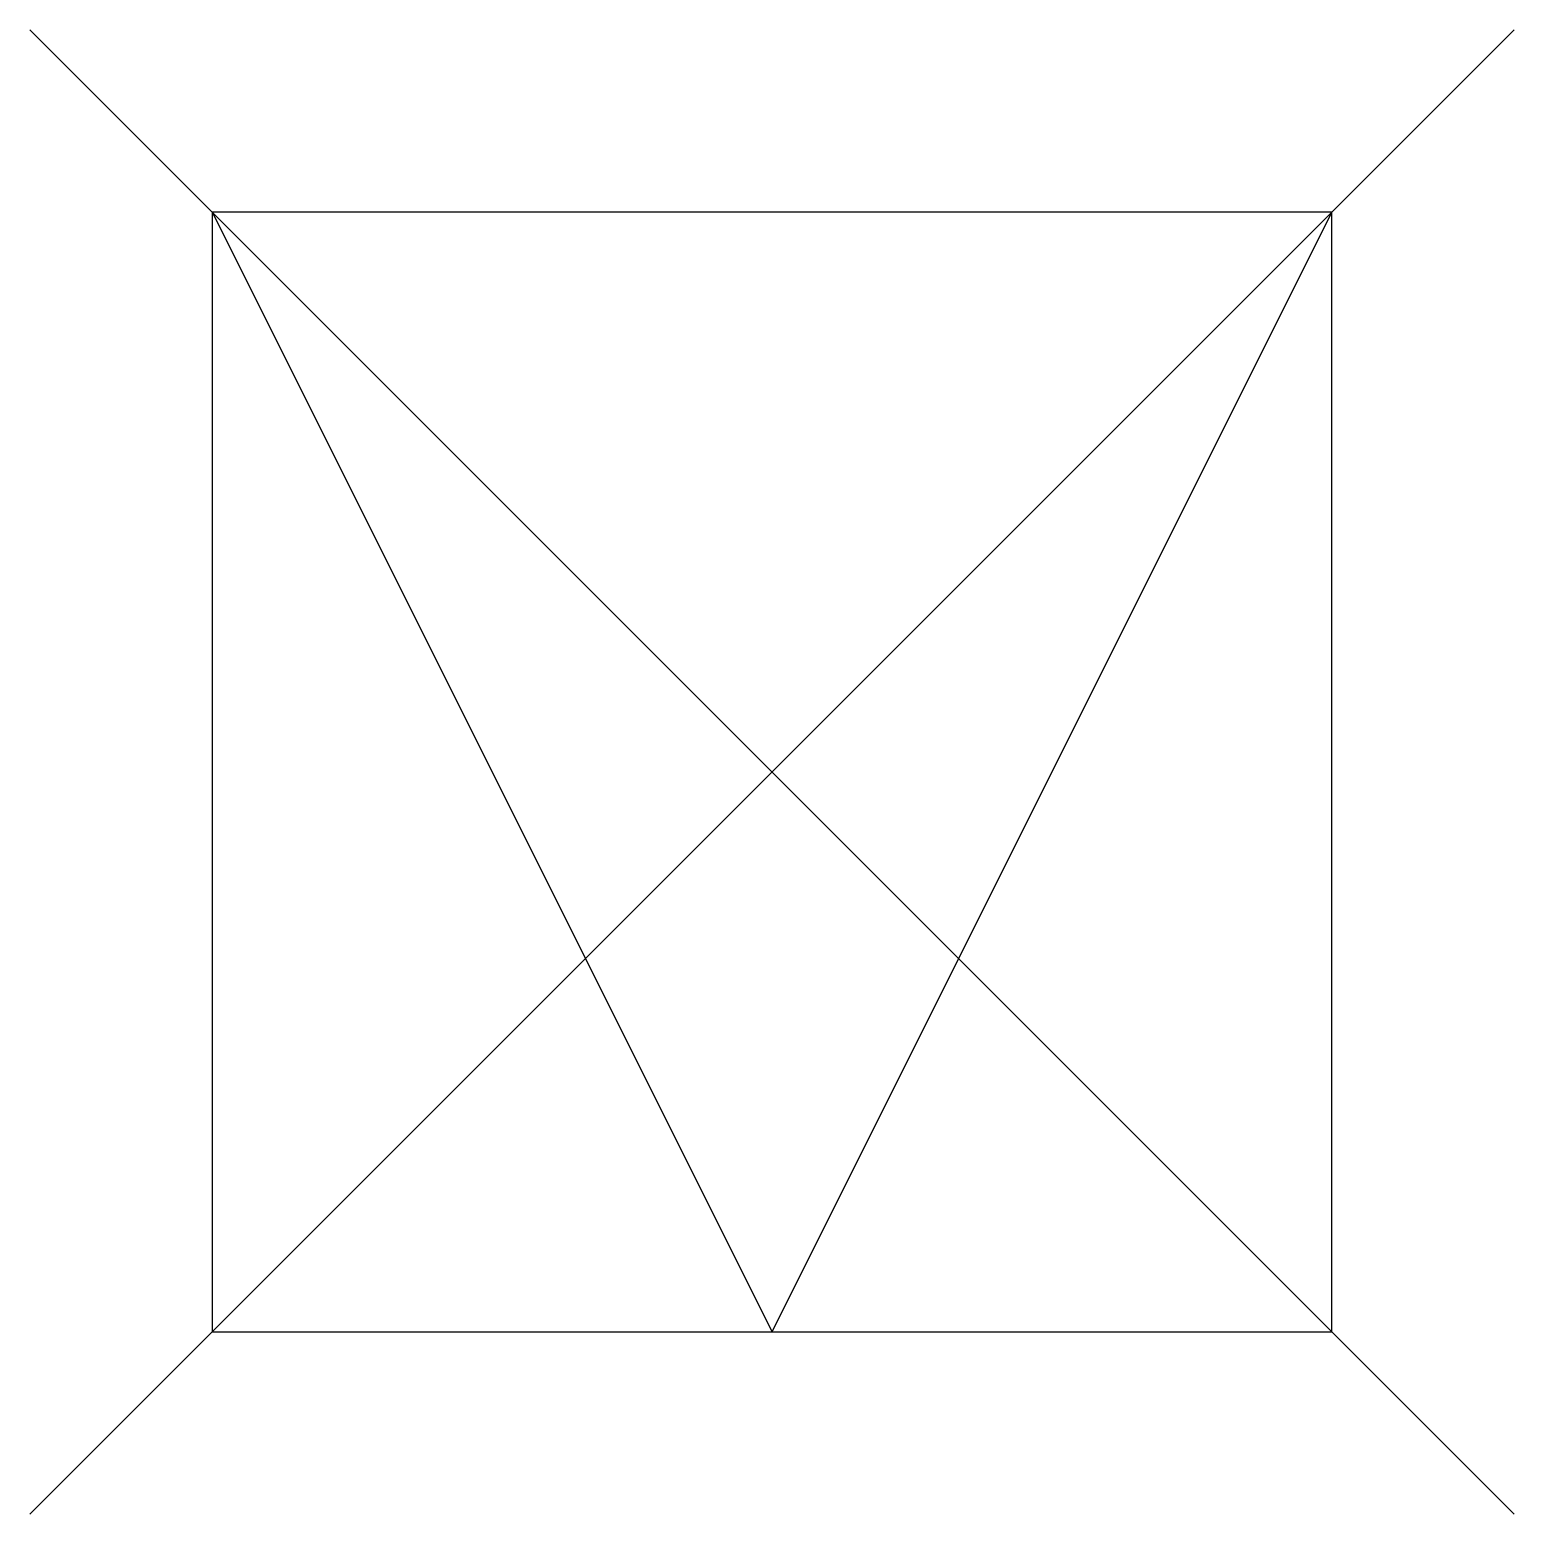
# Model space of a CAD drawing. Header units: metres. Extents: x -2.65 to 2.65, y -2.65 to 2.65.
import ezdxf

# ---------------------------------------------------------------- set-up
doc = ezdxf.new("R2010")
doc.units = ezdxf.units.M
doc.layers.get('0').update_dxf_attribs({"color": 150})

msp = doc.modelspace()

# ---------------------------------------------------------------- linework, layer by layer
for p, q in [((-2.6517, -2.6517), (2.6517, 2.6517)), ((2.6517, -2.6517), (-2.6517, 2.6517))]:
    msp.add_line(p, q)
at = {"flags": 128}
msp.add_lwpolyline([(-2, -2), (2, -2), (2, 2), (-2, 2)], close=True, dxfattribs=at)
msp.add_lwpolyline([(-2, 2), (0, -2), (2, 2)], dxfattribs=at)

doc.saveas('drawing.dxf')
